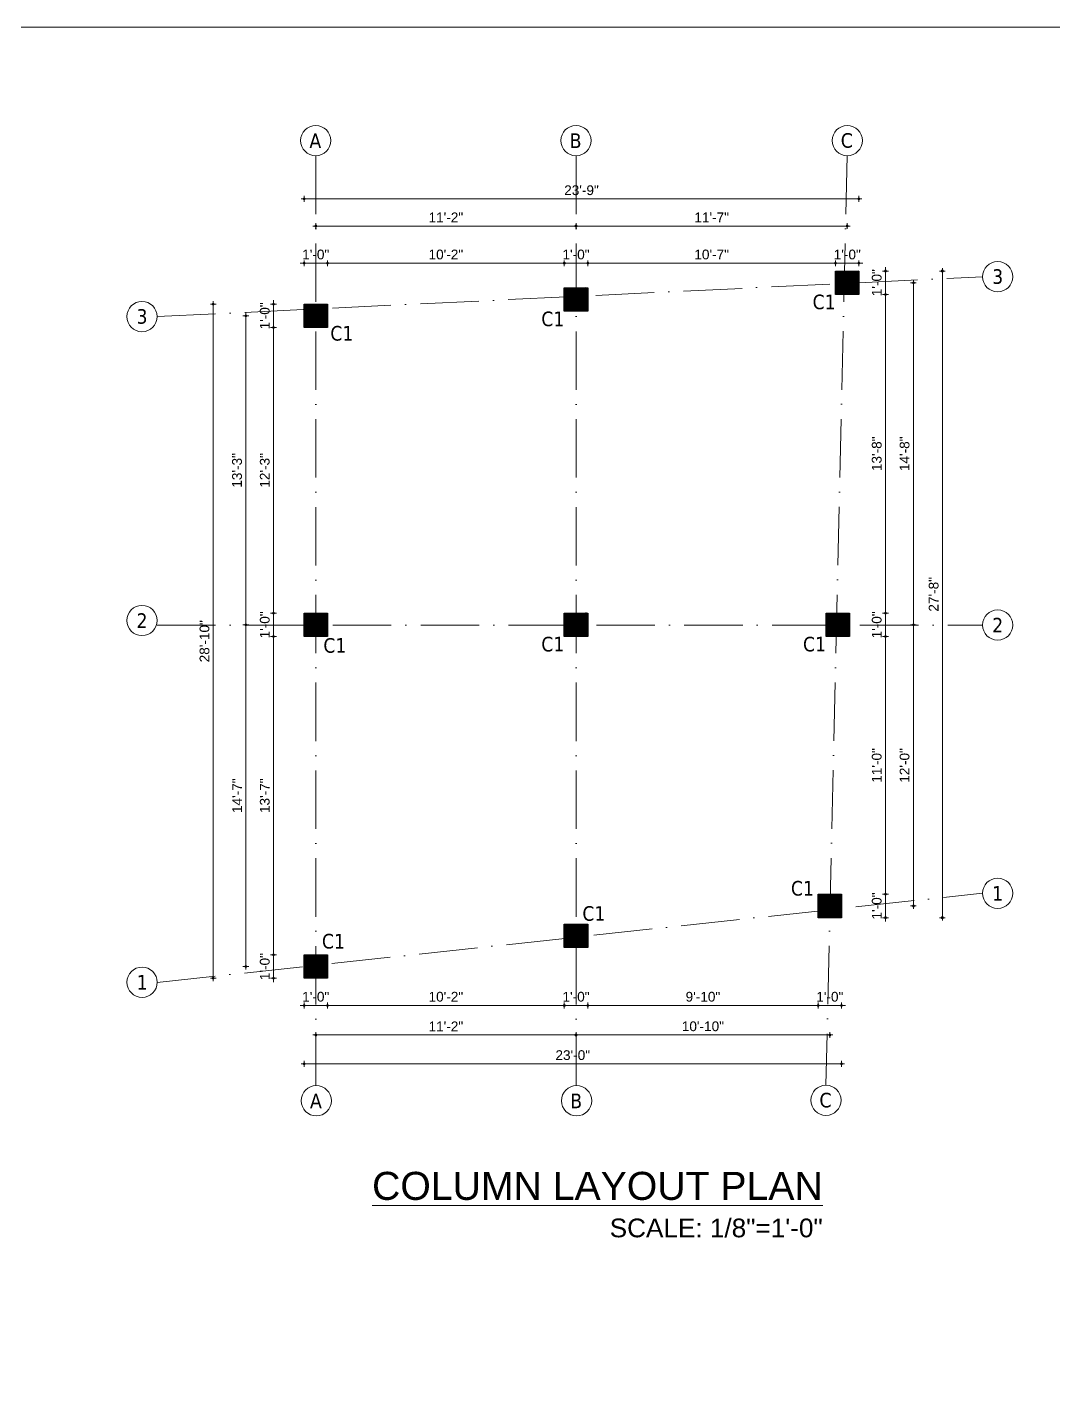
# Model space of a CAD drawing. Header units: inches. Extents: x 10143 to 23587, y -150 to 2442.
# Drawn here: x 10677 to 11205, y 1356 to 2051 of the extents above; entities that cross this region are included whole.
import ezdxf

# ---------------------------------------------------------------- set-up
doc = ezdxf.new("R2010")
doc.units = ezdxf.units.IN
doc.header["$LTSCALE"] = 0.5
doc.header["$MEASUREMENT"] = 0
doc.header["$PDMODE"] = 66
doc.linetypes.add('ACAD_ISO10W100', pattern=[18, 12, -3, 0, -3])
for name, color, linetype, lineweight in [('0.13', 2, 'Continuous', 13), ('ELE1', 3, 'Continuous', 9), ('hatch', 9, 'Continuous', 0), ('TEXT', 220, 'Continuous', 9), ('Toilet', 7, 'Continuous', 25)]:
    doc.layers.add(name, color=color, linetype=linetype, lineweight=lineweight)
doc.styles.add('DIM', font='tahoma.ttf')
doc.styles.get("Standard").update_dxf_attribs({"font": 'arial.ttf'})
doc.styles.add('style1', font='arial.ttf', dxfattribs={"height": 7})
doc.dimstyles.new('S8', dxfattribs={"dimtxt": 5, "dimasz": 1, "dimexe": 6, "dimexo": 18, "dimgap": 1.9375, "dimtad": 1, "dimdec": 0, "dimzin": 3, "dimdsep": 46, "dimlunit": 4, "dimtxsty": 'Standard', "dimblk": 'dot 2', "dimcen": 12, "dimse1": 1, "dimse2": 1, "dimclrd": 1, "dimclre": 1, "dimclrt": 256, "dimadec": 0, "dimazin": 0, "dimtfac": 0.75, "dimtdec": 0, "dimtix": 1, "dimtmove": 1, "dimatfit": 3, "dimldrblk": 'DOT', "dimfxl": 1, "dimtolj": 1, "dimtzin": 0, "dimlwd": 9, "dimlwe": 9, "dimarcsym": 0})
pattern_1 = [(135, (11078.40827, -1823.4322), (-0.0883883476, -0.0883883476), [])]

# ---------------------------------------------------------------- blocks, each defined once
blk = doc.blocks.new('dot1')
at = {"layer": 'hatch'}
h = blk.add_hatch(color=256, dxfattribs=at)
edge = h.paths.add_edge_path()
edge.add_arc((0, 0), 1, 0, 360)
for p, q in [((3, 0), (-3, 0)), ((0, 3), (0, -3))]:
    blk.add_line(p, q, dxfattribs=at)
blk.add_circle((0, 0), 1, dxfattribs=at)
blk = doc.blocks.new('dot 2')
at = {"layer": 'hatch', "xscale": 0.5, "yscale": 0.5, "zscale": 0.5}
blk.add_blockref('dot1', (0, 0), dxfattribs=at)
blk = doc.blocks.new('*D1013')
at = {"layer": 'Defpoints', "color": 0, "transparency": 16777216}
for p in [(10831.56, 1929.9), (10819.56, 1908.89), (10831.56, 1908.89)]:
    blk.add_point(p, dxfattribs=at)
at = {"layer": 'Toilet', "color": 1, "lineweight": 9, "transparency": 16777216}
for p, q in [((10818.56, 1929.9), (10817.56, 1929.9)), ((10819.56, 1929.9), (10831.56, 1929.9)), ((10832.56, 1929.9), (10833.56, 1929.9))]:
    blk.add_line(p, q, dxfattribs=at)
blk.add_blockref('dot 2', (10819.56, 1929.9), dxfattribs=at)
at = {"layer": 'Toilet', "color": 1, "lineweight": 9, "transparency": 16777216, "rotation": 180}
blk.add_blockref('dot 2', (10831.56, 1929.9), dxfattribs=at)
at = {"layer": 'Toilet', "transparency": 16777216, "insert": (10825.56, 1934.39), "char_height": 5, "attachment_point": 5}
blk.add_mtext('\\A1;1\'-0"', dxfattribs=at)
blk = doc.blocks.new('_Dot')
at = {"color": 0, "linetype": 'ByBlock', "lineweight": -2}
blk.add_line((-0.5, 0), (-1, 0), dxfattribs=at)
at = {"color": 0, "linetype": 'ByBlock', "const_width": 0.5}
blk.add_lwpolyline([(-0.25, 0, 1), (0.25, 0, 1)], format="xyb", close=True, dxfattribs=at)
blk = doc.blocks.new('*D1014')
at = {"layer": 'Defpoints', "color": 0, "transparency": 16777216}
for p in [(10953.18, 1929.9), (10953.18, 1917.24), (10831.56, 1908.89)]:
    blk.add_point(p, dxfattribs=at)
at = {"layer": 'Toilet', "color": 1, "lineweight": 9, "transparency": 16777216}
blk.add_line((10832.56, 1929.9), (10952.18, 1929.9), dxfattribs=at)
at = {"layer": 'Toilet', "color": 1, "lineweight": 9, "transparency": 16777216, "rotation": 180}
blk.add_blockref('dot 2', (10831.56, 1929.9), dxfattribs=at)
at = {"layer": 'Toilet', "color": 1, "lineweight": 9, "transparency": 16777216}
blk.add_blockref('dot 2', (10953.18, 1929.9), dxfattribs=at)
at = {"layer": 'Toilet', "transparency": 16777216, "insert": (10892.37, 1934.39), "char_height": 5, "attachment_point": 5}
blk.add_mtext('\\A1;10\'-2"', dxfattribs=at)
blk = doc.blocks.new('*D1015')
at = {"layer": 'Defpoints', "color": 0, "transparency": 16777216}
for p in [(10965.18, 1929.9), (10953.18, 1917.24), (10965.18, 1917.24)]:
    blk.add_point(p, dxfattribs=at)
at = {"layer": 'Toilet', "color": 1, "lineweight": 9, "transparency": 16777216}
for p, q in [((10952.18, 1929.9), (10951.18, 1929.9)), ((10953.18, 1929.9), (10965.18, 1929.9)), ((10966.18, 1929.9), (10967.18, 1929.9))]:
    blk.add_line(p, q, dxfattribs=at)
blk.add_blockref('dot 2', (10953.18, 1929.9), dxfattribs=at)
at = {"layer": 'Toilet', "color": 1, "lineweight": 9, "transparency": 16777216, "rotation": 180}
blk.add_blockref('dot 2', (10965.18, 1929.9), dxfattribs=at)
at = {"layer": 'Toilet', "transparency": 16777216, "insert": (10959.18, 1934.39), "char_height": 5, "attachment_point": 5}
blk.add_mtext('\\A1;1\'-0"', dxfattribs=at)
blk = doc.blocks.new('*D1016')
at = {"layer": 'Defpoints', "color": 0, "transparency": 16777216}
for p in [(11092.43, 1929.9), (11092.43, 1925.94), (10965.18, 1917.24)]:
    blk.add_point(p, dxfattribs=at)
at = {"layer": 'Toilet', "color": 1, "lineweight": 9, "transparency": 16777216}
blk.add_line((10966.18, 1929.9), (11091.43, 1929.9), dxfattribs=at)
at = {"layer": 'Toilet', "color": 1, "lineweight": 9, "transparency": 16777216, "rotation": 180}
blk.add_blockref('dot 2', (10965.18, 1929.9), dxfattribs=at)
at = {"layer": 'Toilet', "color": 1, "lineweight": 9, "transparency": 16777216}
blk.add_blockref('dot 2', (11092.43, 1929.9), dxfattribs=at)
at = {"layer": 'Toilet', "transparency": 16777216, "insert": (11028.81, 1934.39), "char_height": 5, "attachment_point": 5}
blk.add_mtext('\\A1;10\'-7"', dxfattribs=at)
blk = doc.blocks.new('*D1017')
at = {"layer": 'Defpoints', "color": 0, "transparency": 16777216}
for p in [(11092.43, 1925.94), (11104.43, 1929.9), (11104.43, 1925.94)]:
    blk.add_point(p, dxfattribs=at)
at = {"layer": 'Toilet', "color": 1, "lineweight": 9, "transparency": 16777216}
for p, q in [((11091.43, 1929.9), (11090.43, 1929.9)), ((11092.43, 1929.9), (11104.43, 1929.9)), ((11105.43, 1929.9), (11106.43, 1929.9))]:
    blk.add_line(p, q, dxfattribs=at)
blk.add_blockref('dot 2', (11092.43, 1929.9), dxfattribs=at)
at = {"layer": 'Toilet', "color": 1, "lineweight": 9, "transparency": 16777216, "rotation": 180}
blk.add_blockref('dot 2', (11104.43, 1929.9), dxfattribs=at)
at = {"layer": 'Toilet', "transparency": 16777216, "insert": (11098.43, 1934.39), "char_height": 5, "attachment_point": 5}
blk.add_mtext('\\A1;1\'-0"', dxfattribs=at)
blk = doc.blocks.new('*D1021')
at = {"layer": 'Defpoints', "color": 0, "transparency": 16777216}
for p in [(10819.56, 1562.71), (10831.56, 1562.71), (10831.56, 1548.72)]:
    blk.add_point(p, dxfattribs=at)
at = {"layer": 'Toilet', "color": 1, "lineweight": 9, "transparency": 16777216}
for p, q in [((10818.56, 1548.72), (10817.56, 1548.72)), ((10819.56, 1548.72), (10831.56, 1548.72)), ((10832.56, 1548.72), (10833.56, 1548.72))]:
    blk.add_line(p, q, dxfattribs=at)
blk.add_blockref('dot 2', (10819.56, 1548.72), dxfattribs=at)
at = {"layer": 'Toilet', "color": 1, "lineweight": 9, "transparency": 16777216, "rotation": 180}
blk.add_blockref('dot 2', (10831.56, 1548.72), dxfattribs=at)
at = {"layer": 'Toilet', "transparency": 16777216, "insert": (10825.56, 1553.21), "char_height": 5, "attachment_point": 5}
blk.add_mtext('\\A1;1\'-0"', dxfattribs=at)
blk = doc.blocks.new('*D1022')
at = {"layer": 'Defpoints', "color": 0, "transparency": 16777216}
for p in [(10953.18, 1578.47), (10831.56, 1562.71), (10953.18, 1548.72)]:
    blk.add_point(p, dxfattribs=at)
at = {"layer": 'Toilet', "color": 1, "lineweight": 9, "transparency": 16777216}
blk.add_line((10832.56, 1548.72), (10952.18, 1548.72), dxfattribs=at)
at = {"layer": 'Toilet', "color": 1, "lineweight": 9, "transparency": 16777216, "rotation": 180}
blk.add_blockref('dot 2', (10831.56, 1548.72), dxfattribs=at)
at = {"layer": 'Toilet', "color": 1, "lineweight": 9, "transparency": 16777216}
blk.add_blockref('dot 2', (10953.18, 1548.72), dxfattribs=at)
at = {"layer": 'Toilet', "transparency": 16777216, "insert": (10892.37, 1553.21), "char_height": 5, "attachment_point": 5}
blk.add_mtext('\\A1;10\'-2"', dxfattribs=at)
blk = doc.blocks.new('*D1023')
at = {"layer": 'Defpoints', "color": 0, "transparency": 16777216}
for p in [(10953.18, 1578.47), (10965.18, 1578.47), (10965.18, 1548.72)]:
    blk.add_point(p, dxfattribs=at)
at = {"layer": 'Toilet', "color": 1, "lineweight": 9, "transparency": 16777216}
for p, q in [((10952.18, 1548.72), (10951.18, 1548.72)), ((10953.18, 1548.72), (10965.18, 1548.72)), ((10966.18, 1548.72), (10967.18, 1548.72))]:
    blk.add_line(p, q, dxfattribs=at)
blk.add_blockref('dot 2', (10953.18, 1548.72), dxfattribs=at)
at = {"layer": 'Toilet', "color": 1, "lineweight": 9, "transparency": 16777216, "rotation": 180}
blk.add_blockref('dot 2', (10965.18, 1548.72), dxfattribs=at)
at = {"layer": 'Toilet', "transparency": 16777216, "insert": (10959.18, 1553.21), "char_height": 5, "attachment_point": 5}
blk.add_mtext('\\A1;1\'-0"', dxfattribs=at)
blk = doc.blocks.new('*D1024')
at = {"layer": 'Defpoints', "color": 0, "transparency": 16777216}
for p in [(11083.46, 1593.84), (10965.18, 1578.47), (11083.46, 1548.72)]:
    blk.add_point(p, dxfattribs=at)
at = {"layer": 'Toilet', "color": 1, "lineweight": 9, "transparency": 16777216}
blk.add_line((10966.18, 1548.72), (11082.46, 1548.72), dxfattribs=at)
at = {"layer": 'Toilet', "color": 1, "lineweight": 9, "transparency": 16777216, "rotation": 180}
blk.add_blockref('dot 2', (10965.18, 1548.72), dxfattribs=at)
at = {"layer": 'Toilet', "color": 1, "lineweight": 9, "transparency": 16777216}
blk.add_blockref('dot 2', (11083.46, 1548.72), dxfattribs=at)
at = {"layer": 'Toilet', "transparency": 16777216, "insert": (11024.32, 1553.21), "char_height": 5, "attachment_point": 5}
blk.add_mtext('\\A1;9\'-10"', dxfattribs=at)
blk = doc.blocks.new('*D1025')
at = {"layer": 'Defpoints', "color": 0, "transparency": 16777216}
for p in [(11083.46, 1593.84), (11095.46, 1593.84), (11095.46, 1548.72)]:
    blk.add_point(p, dxfattribs=at)
at = {"layer": 'Toilet', "color": 1, "lineweight": 9, "transparency": 16777216}
for p, q in [((11082.46, 1548.72), (11081.46, 1548.72)), ((11083.46, 1548.72), (11095.46, 1548.72)), ((11096.46, 1548.72), (11097.46, 1548.72))]:
    blk.add_line(p, q, dxfattribs=at)
blk.add_blockref('dot 2', (11083.46, 1548.72), dxfattribs=at)
at = {"layer": 'Toilet', "color": 1, "lineweight": 9, "transparency": 16777216, "rotation": 180}
blk.add_blockref('dot 2', (11095.46, 1548.72), dxfattribs=at)
at = {"layer": 'Toilet', "transparency": 16777216, "insert": (11089.46, 1553.21), "char_height": 5, "attachment_point": 5}
blk.add_mtext('\\A1;1\'-0"', dxfattribs=at)
blk = doc.blocks.new('*D1029')
at = {"layer": 'Defpoints', "color": 0, "transparency": 16777216}
for p in [(11095.46, 1605.84), (11118.06, 1605.84), (11095.46, 1593.84)]:
    blk.add_point(p, dxfattribs=at)
at = {"layer": 'Toilet', "color": 1, "lineweight": 9, "transparency": 16777216}
for p, q in [((11118.06, 1606.84), (11118.06, 1607.84)), ((11118.06, 1593.84), (11118.06, 1605.84)), ((11118.06, 1592.84), (11118.06, 1591.84))]:
    blk.add_line(p, q, dxfattribs=at)
for p, rotation in [((11118.06, 1605.84), 270), ((11118.06, 1593.84), 90)]:
    blk.add_blockref('dot 2', p, dxfattribs=dict(at, rotation=rotation))
at = {"layer": 'Toilet', "transparency": 16777216, "insert": (11113.57, 1599.84), "char_height": 5, "attachment_point": 5, "rotation": 90}
blk.add_mtext('\\A1;1\'-0"', dxfattribs=at)
blk = doc.blocks.new('*D1030')
at = {"layer": 'Defpoints', "color": 0, "transparency": 16777216}
for p in [(11099.51, 1738.2), (11118.06, 1738.2), (11095.46, 1605.84)]:
    blk.add_point(p, dxfattribs=at)
at = {"layer": 'Toilet', "color": 1, "lineweight": 9, "transparency": 16777216}
blk.add_line((11118.06, 1606.84), (11118.06, 1737.2), dxfattribs=at)
for p, rotation in [((11118.06, 1738.2), 90), ((11118.06, 1605.84), 270)]:
    blk.add_blockref('dot 2', p, dxfattribs=dict(at, rotation=rotation))
at = {"layer": 'Toilet', "transparency": 16777216, "insert": (11113.57, 1672.02), "char_height": 5, "attachment_point": 5, "rotation": 90}
blk.add_mtext('\\A1;11\'-0"', dxfattribs=at)
blk = doc.blocks.new('*D1031')
at = {"layer": 'Defpoints', "color": 0, "transparency": 16777216}
for p in [(11099.51, 1750.2), (11118.06, 1750.2), (11099.51, 1738.2)]:
    blk.add_point(p, dxfattribs=at)
at = {"layer": 'Toilet', "color": 1, "lineweight": 9, "transparency": 16777216}
for p, q in [((11118.06, 1751.2), (11118.06, 1752.2)), ((11118.06, 1738.2), (11118.06, 1750.2)), ((11118.06, 1737.2), (11118.06, 1736.2))]:
    blk.add_line(p, q, dxfattribs=at)
for p, rotation in [((11118.06, 1750.2), 270), ((11118.06, 1738.2), 90)]:
    blk.add_blockref('dot 2', p, dxfattribs=dict(at, rotation=rotation))
at = {"layer": 'Toilet', "transparency": 16777216, "insert": (11113.57, 1744.2), "char_height": 5, "attachment_point": 5, "rotation": 90}
blk.add_mtext('\\A1;1\'-0"', dxfattribs=at)
blk = doc.blocks.new('*D1032')
at = {"layer": 'Defpoints', "color": 0, "transparency": 16777216}
for p in [(11104.43, 1913.94), (11118.06, 1913.94), (11099.51, 1750.2)]:
    blk.add_point(p, dxfattribs=at)
at = {"layer": 'Toilet', "color": 1, "lineweight": 9, "transparency": 16777216}
blk.add_line((11118.06, 1751.2), (11118.06, 1912.94), dxfattribs=at)
for p, rotation in [((11118.06, 1913.94), 90), ((11118.06, 1750.2), 270)]:
    blk.add_blockref('dot 2', p, dxfattribs=dict(at, rotation=rotation))
at = {"layer": 'Toilet', "transparency": 16777216, "insert": (11113.57, 1832.07), "char_height": 5, "attachment_point": 5, "rotation": 90}
blk.add_mtext('\\A1;13\'-8"', dxfattribs=at)
blk = doc.blocks.new('*D1033')
at = {"layer": 'Defpoints', "color": 0, "transparency": 16777216}
for p in [(11104.43, 1925.94), (11118.06, 1925.94), (11104.43, 1913.94)]:
    blk.add_point(p, dxfattribs=at)
at = {"layer": 'Toilet', "color": 1, "lineweight": 9, "transparency": 16777216}
for p, q in [((11118.06, 1926.94), (11118.06, 1927.94)), ((11118.06, 1913.94), (11118.06, 1925.94)), ((11118.06, 1912.94), (11118.06, 1911.94))]:
    blk.add_line(p, q, dxfattribs=at)
for p, rotation in [((11118.06, 1925.94), 270), ((11118.06, 1913.94), 90)]:
    blk.add_blockref('dot 2', p, dxfattribs=dict(at, rotation=rotation))
at = {"layer": 'Toilet', "transparency": 16777216, "insert": (11113.57, 1919.94), "char_height": 5, "attachment_point": 5, "rotation": 90}
blk.add_mtext('\\A1;1\'-0"', dxfattribs=at)
blk = doc.blocks.new('*D1034')
at = {"layer": 'Defpoints', "color": 0, "transparency": 16777216}
for p in [(11104.43, 1919.94), (11099.51, 1744.2), (11132.35, 1744.2)]:
    blk.add_point(p, dxfattribs=at)
at = {"layer": 'Toilet', "color": 1, "lineweight": 9, "transparency": 16777216}
blk.add_line((11132.35, 1918.94), (11132.35, 1745.2), dxfattribs=at)
for p, rotation in [((11132.35, 1919.94), 90), ((11132.35, 1744.2), 270)]:
    blk.add_blockref('dot 2', p, dxfattribs=dict(at, rotation=rotation))
at = {"layer": 'Toilet', "transparency": 16777216, "insert": (11127.86, 1832.07), "char_height": 5, "attachment_point": 5, "rotation": 90}
blk.add_mtext('\\A1;14\'-8"', dxfattribs=at)
blk = doc.blocks.new('*D1035')
at = {"layer": 'Defpoints', "color": 0, "transparency": 16777216}
for p in [(11099.51, 1744.2), (11095.46, 1599.84), (11132.35, 1599.84)]:
    blk.add_point(p, dxfattribs=at)
at = {"layer": 'Toilet', "color": 1, "lineweight": 9, "transparency": 16777216}
blk.add_line((11132.35, 1743.2), (11132.35, 1600.84), dxfattribs=at)
for p, rotation in [((11132.35, 1744.2), 90), ((11132.35, 1599.84), 270)]:
    blk.add_blockref('dot 2', p, dxfattribs=dict(at, rotation=rotation))
at = {"layer": 'Toilet', "transparency": 16777216, "insert": (11127.86, 1672.02), "char_height": 5, "attachment_point": 5, "rotation": 90}
blk.add_mtext('\\A1;12\'-0"', dxfattribs=at)
blk = doc.blocks.new('*D1037')
at = {"layer": 'Defpoints', "color": 0, "transparency": 16777216}
for p in [(10819.56, 1908.89), (10803.93, 1896.89), (10819.56, 1896.89)]:
    blk.add_point(p, dxfattribs=at)
at = {"layer": 'Toilet', "color": 1, "lineweight": 9, "transparency": 16777216}
for p, q in [((10803.93, 1909.89), (10803.93, 1910.89)), ((10803.93, 1908.89), (10803.93, 1896.89)), ((10803.93, 1895.89), (10803.93, 1894.89))]:
    blk.add_line(p, q, dxfattribs=at)
for p, rotation in [((10803.93, 1908.89), 270), ((10803.93, 1896.89), 90)]:
    blk.add_blockref('dot 2', p, dxfattribs=dict(at, rotation=rotation))
at = {"layer": 'Toilet', "transparency": 16777216, "insert": (10799.43, 1902.89), "char_height": 5, "attachment_point": 5, "rotation": 90}
blk.add_mtext('\\A1;1\'-0"', dxfattribs=at)
blk = doc.blocks.new('*D1038')
at = {"layer": 'Defpoints', "color": 0, "transparency": 16777216}
for p in [(10819.56, 1896.89), (10803.93, 1750.2), (10819.56, 1750.2)]:
    blk.add_point(p, dxfattribs=at)
at = {"layer": 'Toilet', "color": 1, "lineweight": 9, "transparency": 16777216}
blk.add_line((10803.93, 1895.89), (10803.93, 1751.2), dxfattribs=at)
for p, rotation in [((10803.93, 1896.89), 90), ((10803.93, 1750.2), 270)]:
    blk.add_blockref('dot 2', p, dxfattribs=dict(at, rotation=rotation))
at = {"layer": 'Toilet', "transparency": 16777216, "insert": (10799.43, 1823.54), "char_height": 5, "attachment_point": 5, "rotation": 90}
blk.add_mtext('\\A1;12\'-3"', dxfattribs=at)
blk = doc.blocks.new('*D1039')
at = {"layer": 'Defpoints', "color": 0, "transparency": 16777216}
for p in [(10819.56, 1750.2), (10803.93, 1738.2), (10819.56, 1738.2)]:
    blk.add_point(p, dxfattribs=at)
at = {"layer": 'Toilet', "color": 1, "lineweight": 9, "transparency": 16777216}
for p, q in [((10803.93, 1751.2), (10803.93, 1752.2)), ((10803.93, 1750.2), (10803.93, 1738.2)), ((10803.93, 1737.2), (10803.93, 1736.2))]:
    blk.add_line(p, q, dxfattribs=at)
for p, rotation in [((10803.93, 1750.2), 270), ((10803.93, 1738.2), 90)]:
    blk.add_blockref('dot 2', p, dxfattribs=dict(at, rotation=rotation))
at = {"layer": 'Toilet', "transparency": 16777216, "insert": (10799.43, 1744.2), "char_height": 5, "attachment_point": 5, "rotation": 90}
blk.add_mtext('\\A1;1\'-0"', dxfattribs=at)
blk = doc.blocks.new('*D1040')
at = {"layer": 'Defpoints', "color": 0, "transparency": 16777216}
for p in [(10819.56, 1738.2), (10803.93, 1574.71), (10819.56, 1574.71)]:
    blk.add_point(p, dxfattribs=at)
at = {"layer": 'Toilet', "color": 1, "lineweight": 9, "transparency": 16777216}
blk.add_line((10803.93, 1737.2), (10803.93, 1575.71), dxfattribs=at)
for p, rotation in [((10803.93, 1738.2), 90), ((10803.93, 1574.71), 270)]:
    blk.add_blockref('dot 2', p, dxfattribs=dict(at, rotation=rotation))
at = {"layer": 'Toilet', "transparency": 16777216, "insert": (10799.43, 1656.46), "char_height": 5, "attachment_point": 5, "rotation": 90}
blk.add_mtext('\\A1;13\'-7"', dxfattribs=at)
blk = doc.blocks.new('*D1041')
at = {"layer": 'Defpoints', "color": 0, "transparency": 16777216}
for p in [(10819.56, 1574.71), (10803.93, 1562.71), (10819.56, 1562.71)]:
    blk.add_point(p, dxfattribs=at)
at = {"layer": 'Toilet', "color": 1, "lineweight": 9, "transparency": 16777216}
for p, q in [((10803.93, 1575.71), (10803.93, 1576.71)), ((10803.93, 1574.71), (10803.93, 1562.71)), ((10803.93, 1561.71), (10803.93, 1560.71))]:
    blk.add_line(p, q, dxfattribs=at)
for p, rotation in [((10803.93, 1574.71), 270), ((10803.93, 1562.71), 90)]:
    blk.add_blockref('dot 2', p, dxfattribs=dict(at, rotation=rotation))
at = {"layer": 'Toilet', "transparency": 16777216, "insert": (10799.43, 1568.71), "char_height": 5, "attachment_point": 5, "rotation": 90}
blk.add_mtext('\\A1;1\'-0"', dxfattribs=at)
blk = doc.blocks.new('*D1042')
at = {"layer": 'Defpoints', "color": 0, "transparency": 16777216}
for p in [(10819.56, 1902.89), (10789.68, 1744.2), (10819.56, 1744.2)]:
    blk.add_point(p, dxfattribs=at)
at = {"layer": 'Toilet', "color": 1, "lineweight": 9, "transparency": 16777216}
blk.add_line((10789.68, 1901.89), (10789.68, 1745.2), dxfattribs=at)
for p, rotation in [((10789.68, 1902.89), 90), ((10789.68, 1744.2), 270)]:
    blk.add_blockref('dot 2', p, dxfattribs=dict(at, rotation=rotation))
at = {"layer": 'Toilet', "transparency": 16777216, "insert": (10785.19, 1823.54), "char_height": 5, "attachment_point": 5, "rotation": 90}
blk.add_mtext('\\A1;13\'-3"', dxfattribs=at)
blk = doc.blocks.new('*D1043')
at = {"layer": 'Defpoints', "color": 0, "transparency": 16777216}
for p in [(10819.56, 1744.2), (10789.68, 1568.71), (10819.56, 1568.71)]:
    blk.add_point(p, dxfattribs=at)
at = {"layer": 'Toilet', "color": 1, "lineweight": 9, "transparency": 16777216}
blk.add_line((10789.68, 1743.2), (10789.68, 1569.71), dxfattribs=at)
for p, rotation in [((10789.68, 1744.2), 90), ((10789.68, 1568.71), 270)]:
    blk.add_blockref('dot 2', p, dxfattribs=dict(at, rotation=rotation))
at = {"layer": 'Toilet', "transparency": 16777216, "insert": (10785.23, 1656.46), "char_height": 5, "attachment_point": 5, "rotation": 90}
blk.add_mtext('\\A1;14\'-7"', dxfattribs=at)
blk = doc.blocks.new('*D1044')
at = {"layer": 'Defpoints', "color": 0, "transparency": 16777216}
for p in [(10772.97, 1908.89), (10819.56, 1908.89), (10819.56, 1562.71)]:
    blk.add_point(p, dxfattribs=at)
at = {"layer": 'Toilet', "color": 1, "lineweight": 9, "transparency": 16777216}
blk.add_line((10772.97, 1563.71), (10772.97, 1907.89), dxfattribs=at)
for p, rotation in [((10772.97, 1908.89), 90), ((10772.97, 1562.71), 270)]:
    blk.add_blockref('dot 2', p, dxfattribs=dict(at, rotation=rotation))
at = {"layer": 'Toilet', "transparency": 16777216, "insert": (10768.48, 1735.8), "char_height": 5, "attachment_point": 5, "rotation": 90}
blk.add_mtext('\\A1;28\'-10"', dxfattribs=at)

msp = doc.modelspace()

# ---------------------------------------------------------------- hatches: boundary and pattern name
at = {"layer": 'Toilet'}
h = msp.add_hatch(dxfattribs=at)
h.set_pattern_fill('ANSI31', color=256, angle=90)
h.set_pattern_definition(pattern_1)
h.paths.add_polyline_path([(11104.43, 1925.94), (11092.43, 1925.94), (11092.43, 1925.94), (11092.43, 1913.94), (11104.43, 1913.94)])
h = msp.add_hatch(dxfattribs=at)
h.set_pattern_fill('ANSI31', color=256, angle=90)
h.set_pattern_definition(pattern_1)
h.paths.add_polyline_path([(10819.56, 1574.71), (10819.56, 1562.71), (10831.56, 1562.71), (10831.56, 1574.71)])
h.paths.add_polyline_path([(10819.56, 1738.2), (10831.56, 1738.2), (10831.56, 1750.2), (10819.56, 1750.2)])
h.paths.add_polyline_path([(10831.56, 1896.89), (10831.56, 1908.89), (10819.56, 1908.89), (10819.56, 1896.89)])
h.paths.add_polyline_path([(10965.18, 1905.24), (10965.18, 1917.24), (10953.18, 1917.24), (10953.18, 1905.24)])
h.paths.add_polyline_path([(11087.51, 1750.2), (11087.51, 1738.2), (11099.51, 1738.2), (11099.51, 1750.2)])
h.paths.add_polyline_path([(11083.46, 1593.84), (11095.46, 1593.84), (11095.46, 1605.84), (11083.46, 1605.84)])
h.paths.add_polyline_path([(10965.18, 1590.47), (10953.18, 1590.47), (10953.18, 1578.47), (10965.18, 1578.47)])
h.paths.add_polyline_path([(10965.18, 1738.2), (10965.18, 1750.2), (10953.18, 1750.2), (10953.18, 1738.2)])

# ---------------------------------------------------------------- linework, layer by layer
at = {"layer": '0.13', "color": 0, "ltscale": 0.5}
for p, q in [((10953.18, 1750.2), (10953.18, 1746.2)), ((10965.18, 1750.2), (10965.18, 1746.2))]:
    msp.add_line(p, q, dxfattribs=at)
at = {"layer": 'ELE1'}
msp.add_lwpolyline([(10188.96, 2051.22), (13273.92, 2051.22), (13273.92, -104.11), (10188.96, -104.11)], close=True, dxfattribs=at)
at = {"layer": 'TEXT', "linetype": 'ACAD_ISO10W100', "ltscale": 5}
for p, q in [((10825.56, 1985.14), (10825.56, 1507.78)), ((10959.18, 1985.14), (10959.18, 1507.78)), ((11098.43, 1985.14), (11087.49, 1507.78)), ((10744.14, 1902.54), (11167.87, 1923)), ((10744.14, 1744.13), (11167.87, 1744.13)), ((10744.19, 1560.56), (11167.87, 1606.38))]:
    msp.add_line(p, q, dxfattribs=at)
at = {"layer": 'TEXT', "ltscale": 0.5}
for centre in [(10825.56, 1992.91), (10959.18, 1992.91), (11098.43, 1992.91), (11175.63, 1923), (10736.38, 1902.54), (10736.38, 1746.46), (11175.63, 1744.13), (11175.63, 1606.38), (10736.42, 1560.69), (11087.49, 1500.07), (10825.84, 1499.81), (10959.47, 1499.81)]:
    msp.add_circle(centre, 7.76, dxfattribs=at)
at = {"layer": 'Toilet'}
for p, q in [((10819.56, 1750.2), (10831.56, 1750.2)), ((10819.56, 1738.2), (10819.56, 1750.2)), ((10831.56, 1750.2), (10831.56, 1738.2)), ((10831.56, 1738.2), (10819.56, 1738.2))]:
    msp.add_line(p, q, dxfattribs=at)
for points in [[(11092.43, 1913.94), (11092.43, 1925.94), (11104.43, 1925.94), (11104.43, 1913.94)], [(11092.43, 1925.94), (11104.43, 1925.94), (11104.43, 1913.94), (11092.43, 1913.94)], [(10953.18, 1905.24), (10953.18, 1917.24), (10965.18, 1917.24), (10965.18, 1905.24)], [(10953.18, 1917.24), (10965.18, 1917.24), (10965.18, 1905.24), (10953.18, 1905.24)], [(10819.56, 1896.89), (10819.56, 1908.89), (10831.56, 1908.89), (10831.56, 1896.89)], [(10819.56, 1738.2), (10819.56, 1750.2), (10831.56, 1750.2), (10831.56, 1738.2)], [(10953.18, 1738.2), (10953.18, 1750.2), (10965.18, 1750.2), (10965.18, 1738.2)], [(10953.18, 1750.2), (10965.18, 1750.2), (10965.18, 1738.2), (10953.18, 1738.2)], [(11087.51, 1738.2), (11087.51, 1750.2), (11099.51, 1750.2), (11099.51, 1738.2)], [(11087.51, 1750.2), (11099.51, 1750.2), (11099.51, 1738.2), (11087.51, 1738.2)], [(11083.46, 1593.84), (11083.46, 1605.84), (11095.46, 1605.84), (11095.46, 1593.84)], [(11083.46, 1605.84), (11095.46, 1605.84), (11095.46, 1593.84), (11083.46, 1593.84)], [(10953.18, 1578.47), (10953.18, 1590.47), (10965.18, 1590.47), (10965.18, 1578.47)], [(10953.18, 1590.47), (10965.18, 1590.47), (10965.18, 1578.47), (10953.18, 1578.47)], [(10819.56, 1562.71), (10819.56, 1574.71), (10831.56, 1574.71), (10831.56, 1562.71)], [(10819.56, 1574.71), (10831.56, 1574.71), (10831.56, 1562.71), (10819.56, 1562.71)]]:
    msp.add_lwpolyline(points, close=True, dxfattribs=at)

# ---------------------------------------------------------------- texts
at = {"layer": 'TEXT', "ltscale": 0.5, "char_height": 7.5, "width": 853.3078, "attachment_point": 9, "style": 'DIM'}
for s, insert in [('A', (10828.38, 1989.1)), ('B', (10962, 1989.1)), ('C', (11101.26, 1989.1)), ('3', (11178.45, 1919.19)), ('C1', (11092.43, 1906.17)), ('3', (10739.2, 1898.72)), ('C1', (10953.18, 1897.46)), ('C1', (10844.87, 1890.05)), ('2', (10739.2, 1742.65)), ('2', (11178.45, 1740.32)), ('C1', (10841.3, 1729.76)), ('C1', (10953.18, 1730.43)), ('C1', (11087.51, 1730.43)), ('C1', (11081.31, 1605.04)), ('1', (11178.45, 1602.57)), ('C1', (10974.26, 1592.1)), ('C1', (10840.56, 1577.86)), ('1', (10739.25, 1556.88)), ('A', (10828.67, 1496)), ('B', (10962.29, 1496)), ('C', (11090.31, 1496.25))]:
    msp.add_mtext(s, dxfattribs=dict(at, insert=insert))
at = {"layer": 'TEXT', "linetype": 'Continuous', "ltscale": 48, "insert": (11085.84, 1463.31), "char_height": 9.6, "width": 419.3356, "attachment_point": 3, "style": 'style1'}
msp.add_mtext('{\\H1.5x;\\L\\C7;COLUMN LAYOUT PLAN\\P\\H0.3889x;\\l \\H1.143x;                     \\H1.5x;  SCALE: 1/8"=1\'-0"}', dxfattribs=at)

# ---------------------------------------------------------------- dimensions: what is measured, and where the dimension line sits
at = {"layer": 'Toilet'}
for base, p1, p2 in [((11104.43, 1962.96), (10819.56, 1908.89), (11104.43, 1925.94)), ((10959.18, 1949.05), (10825.56, 1908.89), (10959.18, 1917.24)), ((11098.43, 1949.05), (10959.18, 1917.24), (11098.43, 1925.94)), ((11095.46, 1518.78), (10819.56, 1562.71), (11095.46, 1593.84)), ((11089.46, 1533.59), (10959.18, 1578.47), (11089.46, 1593.84)), ((10959.18, 1533.59), (10825.56, 1562.71), (10959.18, 1578.47))]:
    msp.add_linear_dim(base=base, p1=p1, p2=p2, dimstyle='S8', override={"dimfxl": 2, "dimfxlon": 1, "dimarcsym": 1}, dxfattribs=at).render()
dim = msp.add_aligned_dim(p1=(10819.56, 1908.89), p2=(10831.56, 1908.89), distance=21.01, dimstyle='S8', override={"dimfxl": 2, "dimfxlon": 1, "dimarcsym": 1}, dxfattribs=at)
dim.commit()
dim.dimension.update_dxf_attribs({"geometry": '*D1013', "text_midpoint": (10825.56, 1934.39)})
for base, p1, p2, angle, picture, middle in [((10953.18, 1929.9), (10831.56, 1908.89), (10953.18, 1917.24), 180, '*D1014', (10892.37, 1934.39)), ((10965.18, 1929.9), (10953.18, 1917.24), (10965.18, 1917.24), 180, '*D1015', (10959.18, 1934.39)), ((11092.43, 1929.9), (10965.18, 1917.24), (11092.43, 1925.94), 180, '*D1016', (11028.81, 1934.39)), ((11104.43, 1929.9), (11092.43, 1925.94), (11104.43, 1925.94), 180, '*D1017', (11098.43, 1934.39)), ((11118.06, 1925.94), (11104.43, 1913.94), (11104.43, 1925.94), 90, '*D1033', (11113.57, 1919.94)), ((11132.35, 1744.2), (11104.43, 1919.94), (11099.51, 1744.2), 90, '*D1034', (11127.86, 1832.07)), ((10803.93, 1896.89), (10819.56, 1908.89), (10819.56, 1896.89), 90, '*D1037', (10799.43, 1902.89)), ((11118.06, 1913.94), (11099.51, 1750.2), (11104.43, 1913.94), 90, '*D1032', (11113.57, 1832.07)), ((10772.97, 1908.89), (10819.56, 1562.71), (10819.56, 1908.89), 90, '*D1044', (10768.48, 1735.8)), ((10789.68, 1744.2), (10819.56, 1902.89), (10819.56, 1744.2), 90, '*D1042', (10785.19, 1823.54)), ((10803.93, 1750.2), (10819.56, 1896.89), (10819.56, 1750.2), 90, '*D1038', (10799.43, 1823.54)), ((10803.93, 1738.2), (10819.56, 1750.2), (10819.56, 1738.2), 90, '*D1039', (10799.43, 1744.2)), ((11118.06, 1750.2), (11099.51, 1738.2), (11099.51, 1750.2), 90, '*D1031', (11113.57, 1744.2)), ((10789.68, 1568.71), (10819.56, 1744.2), (10819.56, 1568.71), 90, '*D1043', (10785.23, 1656.46)), ((11132.35, 1599.84), (11099.51, 1744.2), (11095.46, 1599.84), 90, '*D1035', (11127.86, 1672.02)), ((10803.93, 1574.71), (10819.56, 1738.2), (10819.56, 1574.71), 90, '*D1040', (10799.43, 1656.46)), ((11118.06, 1738.2), (11095.46, 1605.84), (11099.51, 1738.2), 90, '*D1030', (11113.57, 1672.02)), ((11118.06, 1605.84), (11095.46, 1593.84), (11095.46, 1605.84), 90, '*D1029', (11113.57, 1599.84)), ((10803.93, 1562.71), (10819.56, 1574.71), (10819.56, 1562.71), 90, '*D1041', (10799.43, 1568.71))]:
    dim = msp.add_linear_dim(base=base, p1=p1, p2=p2, angle=angle, dimstyle='S8', override={"dimfxl": 2, "dimfxlon": 1, "dimarcsym": 1}, dxfattribs=at)
    dim.commit()
    dim.dimension.update_dxf_attribs({"geometry": picture, "text_midpoint": middle})
msp.add_linear_dim(base=(11147.23, 1925.94), p1=(11095.46, 1593.84), p2=(11104.43, 1925.94), angle=90, dimstyle='S8', override={"dimfxl": 2, "dimfxlon": 1, "dimarcsym": 1}, dxfattribs=at).render()
for base, p1, p2, picture, middle in [((11083.46, 1548.72), (10965.18, 1578.47), (11083.46, 1593.84), '*D1024', (11024.32, 1553.21)), ((11095.46, 1548.72), (11083.46, 1593.84), (11095.46, 1593.84), '*D1025', (11089.46, 1553.21)), ((10953.18, 1548.72), (10831.56, 1562.71), (10953.18, 1578.47), '*D1022', (10892.37, 1553.21)), ((10965.18, 1548.72), (10953.18, 1578.47), (10965.18, 1578.47), '*D1023', (10959.18, 1553.21)), ((10831.56, 1548.72), (10819.56, 1562.71), (10831.56, 1562.71), '*D1021', (10825.56, 1553.21))]:
    dim = msp.add_linear_dim(base=base, p1=p1, p2=p2, dimstyle='S8', override={"dimfxl": 2, "dimfxlon": 1, "dimarcsym": 1}, dxfattribs=at)
    dim.commit()
    dim.dimension.update_dxf_attribs({"geometry": picture, "text_midpoint": middle})

doc.saveas('drawing.dxf')
